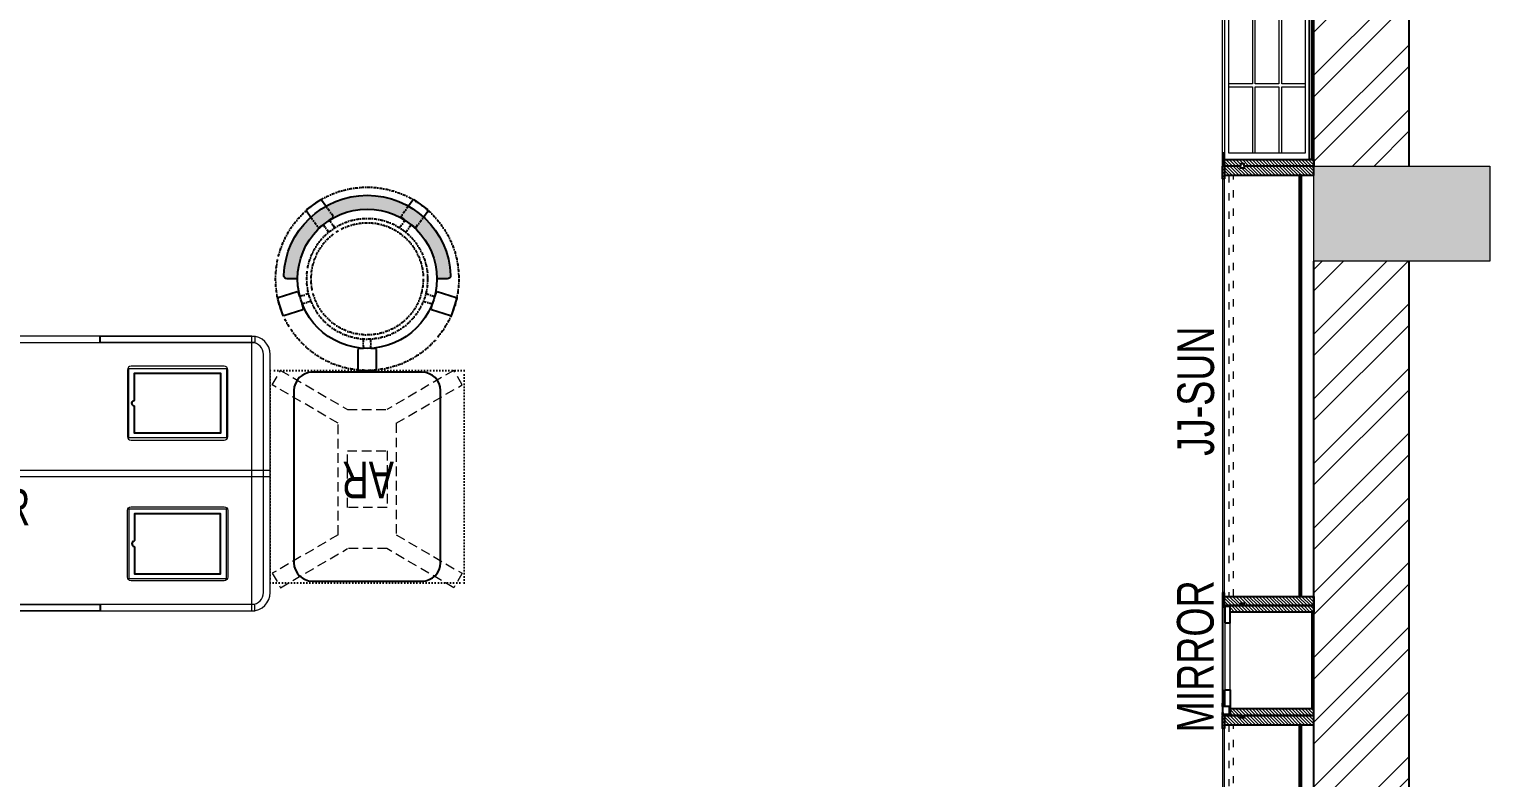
# Model space of a CAD drawing. Header units: feet. Extents: x 9494323 to 9502363, y -6780591 to -6762539.
# Drawn here: x 9498376 to 9502363, y -6771869 to -6769825 of the extents above; entities that cross this region are included whole.
import ezdxf

# ---------------------------------------------------------------- set-up
doc = ezdxf.new("R2010")
doc.units = ezdxf.units.FT
doc.header["$LTSCALE"] = 33
doc.header["$MEASUREMENT"] = 0
for name, pattern in [('ACAD_ISO03W100', [30, 12, -18]), ('DASHDOT2', [0.5, 0.25, -0.125, 0, -0.125]), ('DOT', [0.25, 0, -0.25]), ('HIDDEN2', [4.7624999999999975, 3.174999999999998, -1.587499999999999]), ('HIDDENX2', [0.75, 0.5, -0.25])]:
    doc.linetypes.add(name, pattern=pattern)
for name, color, linetype, lineweight in [('A-COL', 243, 'Continuous', 9), ('column hatch', 5, 'Continuous', 0), ('HATCH', 9, 'Continuous', 9), ('LENS-DIM', 252, 'Continuous', 5), ('LENS-TEXT', 31, 'Continuous', 5), ('LENS_TEXT', 31, 'Continuous', 5), ('LK-FF&E FLOOR', 1, 'Continuous', 9), ('LK-FF&E WALL', 1, 'Continuous', 9), ('LN-ELEVATION-1', 81, 'Continuous', 25), ('LN-ELEVATION-2', 103, 'Continuous', 20), ('LN-ELEVATION-3', 125, 'Continuous', 18), ('LN-ELEVATION-4', 145, 'Continuous', 13), ('LN-HATCH', 251, 'Continuous', 0), ('PLANO-TXT', 252, 'Continuous', 5)]:
    doc.layers.add(name, color=color, linetype=linetype, lineweight=lineweight)
doc.layers.add('A-WALL', color=1, linetype='Continuous')
doc.styles.add('LK TXT', font='GILC____.TTF', dxfattribs={"height": 100})
pattern_1 = [(45, (7858054.083674966, 3504049.203216764), (-4.490128060534575, 4.490128060534575), [])]

# ---------------------------------------------------------------- blocks, each defined once
blk = doc.blocks.new('A$Cdad72558')
at = {"layer": 'column hatch'}
h = blk.add_hatch(color=8, dxfattribs=at)
h.dxf.hatch_style = 1
h.paths.add_polyline_path([(5632.900668082759, 5277.996780084446), (5152.900669990107, 5277.996780084446), (5152.900669990107, 5017.996781038121), (5632.900668082759, 5017.996781038121)])
h.paths.add_polyline_path([(-717.0993300098926, 4607.99678103812), (-977.0993300098925, 4607.99678103812), (-977.0993300098925, 4367.996780084445), (-717.0993300098926, 4367.996780084445)])
h.paths.add_polyline_path([(5632.900668082759, 1417.996780084446), (5152.900669990107, 1417.996780084446), (5152.900669990107, 1157.996780084446), (5632.900668082759, 1157.996780084446)])
h.paths.add_polyline_path([(5632.900668082759, -2382.003219915554), (5152.900669990107, -2382.003219915554), (5152.900669990107, -2642.00321896188), (5632.900668082759, -2642.00321896188)])
h.paths.add_polyline_path([(5632.900668082759, -6182.00321896188), (5152.900669990107, -6182.00321896188), (5152.900669990107, -6442.003218961879), (5632.900668082759, -6442.003218961879)])
h.paths.add_polyline_path([(5632.900668082759, -10002.00321991555), (5152.900669990107, -10002.00321991555), (5152.900669990107, -10262.00321991555), (5632.900668082759, -10262.00321991555)])
at = {"layer": 'LN-HATCH'}
h = blk.add_hatch(dxfattribs=at)
h.set_pattern_fill('ANSI32', color=256, scale=333, angle=180)
h.set_pattern_definition([(225, (-11691660.88674164, 5494183.688088056), (88.29995930067012, -88.29995930067015), []), (225, (-11691719.75338107, 5494183.688088056), (88.29995930067012, -88.29995930067015), [])])
h.paths.add_polyline_path([(5152.900669990107, 5277.996780084446), (-957.0993300098926, 5277.996780084446), (-957.0993300098926, 5017.996781038121), (-857.0993300098926, 5017.996781038121), (-857.0993300098926, 4607.99678103812), (-717.0993300098926, 4607.99678103812), (-717.0993300098926, 5017.996781038121), (5152.900669990107, 5017.996781038121)])
h.paths.add_polyline_path([(5412.900669990108, 5017.996781038121), (5152.900669990107, 5017.996781038121), (5152.900669990107, 1417.996780084446), (5412.900669990108, 1417.996780084446)])
h.paths.add_polyline_path([(5412.900669990108, 1157.996780084446), (5152.900669990107, 1157.996780084446), (5152.900669990107, -2382.003219915554), (5412.900669990108, -2382.003219915554)])
h.paths.add_polyline_path([(5412.900669990108, -2642.00321896188), (5152.900669990107, -2642.00321896188), (5152.900669990107, -6182.00321896188), (5412.900669990108, -6182.00321896188)])
h.paths.add_polyline_path([(5412.900669990108, -6442.003218961879), (5152.900669990107, -6442.003218961879), (5152.900669990107, -10002.00321991555), (5412.900669990108, -10002.00321991555)])
h.paths.add_polyline_path([(5412.900669990108, -10262.00321991555), (5152.900669990107, -10262.00321991555), (5152.900669990107, -12480.02771599404), (4632.900668082759, -12415.72547466866), (4632.900668082759, -12677.70580704324), (5412.900669990108, -12774.15916855447)])
h.paths.add_polyline_path([(-717.0993300098926, -10002.00321991555), (-2147.099330009893, -10002.00321991555), (-2147.099330009893, 3467.996780084446), (-717.0993300098926, 3467.996780084446), (-717.0993300098926, 3607.996781038121), (-2147.099330009893, 3607.996781038121), (-2147.099330009893, 5017.996781038121), (-2007.099330009893, 5017.996781038121), (-2007.099330009893, 5277.996780084446), (-2407.099330009893, 5277.996780084446), (-2407.099330009893, -10262.00321991555), (-977.0993300098925, -10262.00321991555), (-977.0993300098925, -11983.98355229012), (-457.0993300098925, -12048.2857936155), (-457.0993300098925, -11786.30546124093), (-717.0993300098926, -11754.1543401014)])
h.paths.add_polyline_path([(-1207.099330009892, 5277.996780084446), (-1447.099331917241, 5277.996780084446), (-1447.099331917241, 5017.996781038121), (-1207.099330009892, 5017.996781038121)], flags=17)
at = {"layer": 'A-COL'}
blk.add_lwpolyline([(5152.900669990107, -2382.003219915554), (5632.900668082759, -2382.003219915554), (5632.900668082759, -2642.00321896188), (5152.900669990107, -2642.00321896188), (5152.900669990107, -2382.003219915554)], dxfattribs=at)
at = {"layer": 'A-WALL'}
for p, q in [((5152.900669990107, -2382.003219915554), (5152.900669990107, 1157.996780084446)), ((5412.900669990108, -2382.003219915554), (5412.900669990108, 1157.996780084446)), ((5152.900669990107, -6182.00321896188), (5152.900669990107, -2642.00321896188)), ((5412.900669990108, -6182.00321896188), (5412.900669990108, -2642.00321896188))]:
    blk.add_line(p, q, dxfattribs=at)
blk = doc.blocks.new('JJ SH 1200')
at = {"layer": 'LN-HATCH', "ltscale": 0.5}
h = blk.add_hatch(dxfattribs=at)
h.set_pattern_fill('ANSI31', color=256, scale=2)
h.set_pattern_definition([(45, (4097187.330767878, 1708800.267299229), (-4.490128060534575, 4.490128060534575), [])])
h.paths.add_polyline_path([(792.0591651862488, 220), (792.0591651862488, 30), (786.0591651862486, 30), (786.0591651862486, 20), (792.0591651862488, 20), (792.0591651862488, -24), (767.0591651862488, -24), (767.0591651862488, 220)])
h.paths.add_polyline_path([(-382.9408348137513, 180), (767.0591651862488, 180), (767.0591651862488, 186), (-382.9408348137513, 186)])
h.paths.add_polyline_path([(757.0591651862486, -24), (757.0591651862486, -30), (792.0591651862488, -30), (792.0591651862488, -24)])
h.paths.add_polyline_path([(-407.9408348137512, 220), (-407.9408348137512, 30), (-401.9408348137512, 30), (-401.9408348137512, 20), (-407.9408348137512, 20), (-407.9408348137512, -24), (-382.9408348137513, -24), (-382.9408348137513, 220)])
h.paths.add_polyline_path([(-372.9408348137513, -24), (-372.9408348137513, -30), (-407.9408348137512, -30), (-407.9408348137512, -24)])
at = {"layer": 'LN-ELEVATION-1', "ltscale": 0.5}
for points in [[(-407.9408348137512, 220), (-407.9408348137512, 30), (-401.9408348137512, 30), (-401.9408348137512, 20), (-407.9408348137512, 20), (-407.9408348137512, -24), (-382.9408348137513, -24), (-382.9408348137513, 220)], [(792.0591651862488, 220), (792.0591651862488, 30), (786.0591651862486, 30), (786.0591651862486, 20), (792.0591651862488, 20), (792.0591651862488, -24), (767.0591651862488, -24), (767.0591651862488, 220)], [(-382.9408348137513, 180), (767.0591651862488, 180), (767.0591651862488, 186), (-382.9408348137513, 186)], [(-372.9408348137513, -24), (-372.9408348137513, -30), (-407.9408348137512, -30), (-407.9408348137512, -24)], [(757.0591651862486, -24), (757.0591651862486, -30), (792.0591651862488, -30), (792.0591651862488, -24)]]:
    blk.add_lwpolyline(points, close=True, dxfattribs=at)
at = {"layer": 'LN-ELEVATION-3', "ltscale": 0.5}
for p, q in [((767.0591651862488, 220), (-382.9408348137513, 220)), ((757.0591651862486, -24), (-372.9408348137513, -24)), ((-372.9408348137513, -30), (757.0591651862486, -30))]:
    blk.add_line(p, q, dxfattribs=at)
at = {"layer": 'LN-ELEVATION-4', "linetype": 'ACAD_ISO03W100', "ltscale": 0.05}
blk.add_lwpolyline([(767.0591651862488, 0), (-382.9408348137513, 0), (-382.9408348137513, -12), (767.0591651862488, -12)], close=True, dxfattribs=at)
blk = doc.blocks.new('MIRROR')
at = {"layer": 'LN-HATCH', "ltscale": 0.5}
h = blk.add_hatch(dxfattribs=at)
h.set_pattern_fill('ANSI31', color=256, scale=2)
h.set_pattern_definition([(45, (4060433.741624544, 1708720.786904081), (-4.490128060534575, 4.490128060534575), [])])
h.paths.add_polyline_path([(212.944788963403, 101.3407590774622), (230.944788963403, 101.3407590774622), (230.944788963403, -127.6592409225377), (212.944788963403, -127.6592409225377)])
h.paths.add_polyline_path([(230.944788963403, 95.34075907746227), (494.9447889634027, 95.34075907746227), (494.9447889634027, 101.3407590774622), (230.944788963403, 101.3407590774622)])
h.paths.add_polyline_path([(512.9447889634027, 101.3407590774622), (494.9447889634027, 101.3407590774622), (494.9447889634027, -127.6592409225377), (512.9447889634027, -127.6592409225377)])
at = {"layer": 'Defpoints'}
blk.add_lwpolyline([(512.9447889634027, 101.3407590774622), (212.944788963403, 101.3407590774622), (212.944788963403, -148.6592409225377), (512.9447889634027, -148.6592409225377)], close=True, dxfattribs=at)
at = {"layer": 'LN-ELEVATION-1'}
for points in [[(212.944788963403, 101.3407590774622), (230.944788963403, 101.3407590774622), (230.944788963403, -127.6592409225377), (212.944788963403, -127.6592409225377)], [(230.944788963403, 95.34075907746227), (494.9447889634027, 95.34075907746227), (494.9447889634027, 101.3407590774622), (230.944788963403, 101.3407590774622)], [(512.9447889634027, 101.3407590774622), (494.9447889634027, 101.3407590774622), (494.9447889634027, -127.6592409225377), (512.9447889634027, -127.6592409225377)], [(259.944788963403, -141.6592409225377), (259.944788963403, -127.6592409225377), (214.944788963403, -127.6592409225377), (214.944788963403, -148.6592409225377), (223.944788963403, -148.6592409225377), (223.944788963403, -147.1592409225377), (216.444788963403, -147.1592409225377), (216.444788963403, -141.6592409225377)], [(442.944788963403, -141.6592409225377), (442.944788963403, -127.6592409225377), (487.9447889634028, -127.6592409225377), (487.9447889634028, -148.6592409225377), (478.9447889634026, -148.6592409225377), (478.9447889634026, -147.1592409225377), (486.4447889634027, -147.1592409225377), (486.4447889634027, -141.6592409225377)], [(504.944788963403, -148.6592409225377), (504.944788963403, -147.1592409225377), (509.444788963403, -147.1592409225377), (509.444788963403, -129.1592409225377), (487.9447889634028, -129.1592409225377), (487.9447889634028, -127.6592409225377), (510.9447889634028, -127.6592409225377), (510.9447889634028, -148.6592409225377)]]:
    blk.add_lwpolyline(points, close=True, dxfattribs=at)
at = {"layer": 'LN-ELEVATION-2', "color": 4, "lineweight": 0}
blk.add_lwpolyline([(216.444788963403, -141.6592409225377), (486.4447889634027, -141.6592409225377), (486.4447889634027, -147.1592409225377), (216.444788963403, -147.1592409225377)], close=True, dxfattribs=at)
at = {"layer": 'LN-ELEVATION-2'}
blk.add_lwpolyline([(259.944788963403, -141.6592409225377), (442.944788963403, -141.6592409225377), (442.944788963403, -127.6592409225377), (259.944788963403, -127.6592409225377)], close=True, dxfattribs=at)
at = {"layer": 'LN-ELEVATION-4', "ltscale": 0.5}
blk.add_line((478.9447889634026, -148.6592409225377), (223.944788963403, -148.6592409225377), dxfattribs=at)
blk = doc.blocks.new('I-PAD Frame')
at = {"color": 3, "linetype": 'Continuous'}
blk.add_lwpolyline([(357868.7410323084, -232321.1361381283), (358122.7410323085, -232321.1361381283, 0.4142135623713902), (358132.7410323086, -232311.1361381283), (358132.7410323086, -232129.1361381283, 0.4142135623713902), (358122.7410323085, -232119.1361381283), (357868.7410323084, -232119.1361381283, 0.4142135623713902), (357858.7410323085, -232129.1361381283), (357858.7410323085, -232311.1361381283, 0.4142135623713902)], format="xyb", close=True, dxfattribs=at)
at = {"color": 3, "linetype": 'Continuous', "lineweight": 25}
blk.add_lwpolyline([(358113.2410323085, -232229.6755301424), (358113.2410323085, -232302.1361381283), (357878.2410323086, -232302.1361381283), (357878.2410323086, -232138.1361381283), (358113.2410323085, -232138.1361381283), (358113.2410323085, -232210.5967461141, 0.3275382217372251), (358114.6410323081, -232212.5046245168, -0.733799385757267), (358114.6410323086, -232227.7676517396, 0.3275382217372252)], format="xyb", close=True, dxfattribs=at)
blk = doc.blocks.new('Billing Counter 1800')
at = {"color": 5, "linetype": 'HIDDENX2', "ltscale": 0.025}
for p, q in [((-849.9999978118577, -374.9978339364752), (-850.0000002956948, 375)), ((849.9999976539983, -374.9978339364752), (850.0000001378356, 375))]:
    blk.add_line(p, q, dxfattribs=at)
at = {"color": 0, "linetype": 'Continuous'}
for p, q in [((850, 375), (-850, 375)), ((900, -325), (900, 325)), ((-850, -375), (850, -375))]:
    blk.add_line(p, q, dxfattribs=at)
at = {"color": 2, "linetype": 'Continuous'}
blk.add_line((849, -375), (849.9999976539983, -374.9978339364752), dxfattribs=at)
at = {"color": 2, "linetype": 'HIDDENX2', "ltscale": 0.025}
for points in [[(-857.9999984272289, 375), (-437.4115580061916, 375), (-437.4115580851212, 358), (-857.9999985061586, 358)], [(435.3333326776046, 375), (-435.2551077436656, 375), (-435.2551076647359, 358), (435.3333327565342, 358)], [(437.3333327565342, 375), (857.9217731775715, 375), (857.9217730986419, 358), (437.3333326776046, 358)], [(-857.9999984272289, -375), (-437.4115580061916, -375), (-437.4115580851212, -358), (-857.9999985061586, -358)], [(435.3333326776046, -375), (-435.2551077436656, -375), (-435.2551076647359, -358), (435.3333327563014, -358)], [(437.3333327563013, -375), (857.9217731775715, -375), (857.9217730986419, -358), (437.3333326776046, -358)]]:
    blk.add_lwpolyline(points, close=True, dxfattribs=at)
at = {"color": 5, "linetype": 'Continuous'}
for points in [[(-780.9166655030566, 97.25000000000001), (-513.9166655030567, 97.25000000000001), (-513.9166655030567, 286.25), (-780.9166655030566, 286.25)], [(780.9166655030566, 97.25000000000001), (513.9166655030567, 97.25000000000001), (513.9166655030567, 286.25), (780.9166655030566, 286.25)], [(-780.9166655030566, -97.25000000000001), (-513.9166655030567, -97.25000000000001), (-513.9166655030567, -286.25), (-780.9166655030566, -286.25)], [(780.9166655030566, -97.25000000000001), (513.9166655030567, -97.25000000000001), (513.9166655030567, -286.25), (780.9166655030566, -286.25)]]:
    blk.add_lwpolyline(points, close=True, dxfattribs=at)
at = {"color": 5, "linetype": 'HIDDENX2', "ltscale": 0.025}
blk.add_lwpolyline([(850, 8.5), (-850, 8.5), (-850, -8.5), (850, -8.5)], close=True, dxfattribs=at)
at = {"color": 0, "linetype": 'Continuous'}
for centre, radius, start, end in [((-850, 325), 50.0000000000291, 90, 180), ((849.999999999767, 325), 50.00000000005822, 0, 90), ((849.999999999767, -325), 50.0000000000291, 270, 0)]:
    blk.add_arc(centre, radius, start, end, dxfattribs=at)
at = {"layer": 'LN-ELEVATION-2'}
blk.add_line((-900, 325), (-900, -325), dxfattribs=at)
for points in [[(850, 375), (-850, 375, 0.4142135623725836), (-900, 325), (-900, -325, 0.4142135623725836), (-850, -375), (850, -375, 0.4142135623725837), (900, -325), (900, 325, 0.4142135623725836)], [(850, 357), (-850, 357, 0.4142135623730951), (-882, 325), (-882, -325, 0.4142135623730951), (-850, -357), (850, -357, 0.4142135623730951), (882, -325), (882, 325, 0.4142135623730951)]]:
    blk.add_lwpolyline(points, format="xyb", close=True, dxfattribs=at)
blk.add_lwpolyline([(-900, -8.5), (900, -8.5), (900, 8.5), (-900, 8.5)], close=True, dxfattribs=at)
blk.add_arc((-850, -325), 50.00000000005822, 180, 270, dxfattribs=at)
at = {"color": 2, "linetype": 'Continuous', "xscale": -1, "rotation": 180}
blk.add_blockref('I-PAD Frame', (-358643.1576978308, -232028.3861380983), dxfattribs=at)
at = {"color": 2, "linetype": 'Continuous', "rotation": 180}
blk.add_blockref('I-PAD Frame', (358643.1576977922, -232028.3861381579), dxfattribs=at)
at = {"color": 2, "linetype": 'Continuous'}
blk.add_blockref('I-PAD Frame', (-358643.1576978113, 232028.3861381281), dxfattribs=at)
at = {"color": 2, "linetype": 'Continuous', "xscale": -1}
blk.add_blockref('I-PAD Frame', (358643.1576978117, 232028.3861381281), dxfattribs=at)
at = {"layer": 'LENS-TEXT', "color": 0, "linetype": 'Continuous', "ltscale": 3, "insert": (-7.865375894587486, -8.871815700083971), "char_height": 100, "attachment_point": 5, "style": 'LK TXT'}
blk.add_mtext_dynamic_manual_height_columns('BILLING COUNTER', width=353.0555573365615, gutter_width=0.5, heights=[0], dxfattribs=at)
blk = doc.blocks.new('AR')
at = {"layer": 'LN-ELEVATION-2', "linetype": 'DOT', "lineweight": 25}
blk.add_lwpolyline([(0, 13.41378593863919), (530, 13.41378593863919), (530, 593.4137859386392), (0, 593.4137859386392)], close=True, dxfattribs=at)
at = {"layer": 'LN-ELEVATION-2', "lineweight": 25}
blk.add_lwpolyline([(465, 68.22063546301797), (465, 538.2206354630179, 0.4142135623730951), (415, 588.2206354630177), (115, 588.2206354630177, 0.4142135623730951), (65, 538.2206354630179), (65, 68.22063546301797, 0.4142135623730951), (115, 18.22063546301797), (415, 18.22063546301797, 0.4142135623730951)], format="xyb", close=True, dxfattribs=at)
at = {"layer": 'LN-ELEVATION-4', "linetype": 'HIDDEN2', "ltscale": 0.25}
for points in [[(185.8456009030342, 448.8780772723258), (5.888936847448348, 554.0078910568263), (28.48512306064368, 593.350836840691), (211.0874861851335, 486.6754184374586)], [(344.154399111867, 448.8780772762837), (524.1110631600021, 554.0078910947777), (501.5148769393563, 593.3508368753828), (318.9125138223171, 486.6754184374586)], [(211.0874861851335, 486.6754184376913), (318.9125138223171, 486.6754184376913)], [(185.8456009030342, 144.472759603057), (185.8456009030342, 448.8780772723258)], [(344.154399111867, 448.8780772762837), (344.154399111867, 144.4727595990989)], [(185.8456009030342, 144.472759603057), (5.888936847448348, 39.34294581855647), (28.48512306064368, 3.46917659e-08), (211.0874861851335, 106.6754184379242)], [(344.154399111867, 144.4727595990989), (524.1110631600021, 39.34294578060508), (501.5148769393563, 0), (318.9125138223171, 106.6754184379242)], [(318.9125138223171, 106.6754184376914), (211.0874861851335, 106.6754184376914)]]:
    blk.add_lwpolyline(points, dxfattribs=at)
blk.add_lwpolyline([(210.8456009030342, 373.9866790841333), (319.154399111867, 373.9866790841333), (319.154399111867, 219.3641577917151), (210.8456009030342, 219.3641577917151)], close=True, dxfattribs=at)
blk = doc.blocks.new('DR STOOL')
at = {"layer": 'HATCH'}
h = blk.add_hatch(dxfattribs=at)
h.set_pattern_fill('ANSI36', color=250, angle=-90.00000000000001)
h.set_pattern_definition([(315, (-227.8099174643867, 917.3997257252777), (6.173926083235043, -1.683798022700468), [7.9375, -1.587499999999999, 0, -1.587499999999999])])
edge = h.paths.add_edge_path()
edge.add_line((-190.0000000041909, 4.511094e-10), (-218.6899174675346, 4.511094e-10))
edge.add_arc((-218.6899174670689, 9.120000000388245), 9.119999999940092, 177.6119845363388, 269.9999999996136, ccw=False)
edge.add_arc((-1.8626451e-09, 3.565219e-10), 228.000000002257, 2.3880154632688004, 177.6119845367313, ccw=False)
edge.add_arc((218.6899174633436, 9.120000000497384), 9.120000000051716, -90.00000000034493, 2.3880154629299, ccw=False)
edge.add_line((218.6899174633436, 4.511094e-10), (190, 4.511094e-10))
edge.add_arc((-1.8626451e-09, 4.511094e-10), 190.000000001979, -1.27e-14, 180)
at = {"layer": 'LN-ELEVATION-1', "color": 1, "ltscale": 100}
for p, q in [((-128.6221585394814, 215.4841044476634), (-165.2704676063731, 189.0243927398114)), ((-124.7228340068832, 214.8545704018979), (-128.6221585394814, 215.4841044476634)), ((-112.6981821293011, 198.1996966340157), (-124.7228340068832, 214.8545704018979)), ((124.7553772013634, 214.9803744515593), (112.5488144652918, 198.2845540212292)), ((128.7014972954057, 215.5933048763618), (124.7553772013634, 214.9803744515593)), ((128.7014972954057, 215.5933048763618), (124.7553772013634, 214.9803744515593)), ((165.1911288509145, 188.915192311113), (128.7014972954057, 215.5933048763618)), ((165.1911288509145, 188.915192311113), (128.7014972954057, 215.5933048763618)), ((-165.2704676063731, 189.0243927398114), (-165.9069543029182, 185.0820035930228)), ((-165.9069543029182, 185.0820035930228), (-153.8003208162263, 168.3135803133482)), ((153.6734594982117, 168.4294150282658), (165.7973639420234, 185.0121775862135)), ((165.7973639420234, 185.0121775862135), (165.1911288509145, 188.915192311113)), ((165.7973639420234, 185.0121775862135), (165.1911288509145, 188.915192311113)), ((-191.2928382232785, -35.45407700946089), (-242.9550312487409, -52.24013893969095)), ((-187.9259491492994, -37.1695928365807), (-191.2928382232785, -35.45407700946089)), ((-184.1424400564283, -48.81403796559607), (-187.9259491492994, -37.1695928365807)), ((188.0651108901948, -36.96233201187715), (184.0504167033359, -49.19388854173303)), ((191.3981811110861, -35.27656588272658), (188.0651108901948, -36.96233201187715)), ((243.0100176925771, -52.21682526778022), (191.3981811110861, -35.27656588272658)), ((-242.9550312487409, -52.24013893969095), (-244.7482102331705, -55.75945052818861)), ((-244.7482102331705, -55.75945052818861), (-230.7800458371639, -98.74904560100549)), ((-173.8639617776498, -80.4479453730819), (-177.8421125086024, -68.2044548037811)), ((177.6922140880488, -68.56540505095472), (173.8739495249465, -80.1985000452405)), ((230.715890809428, -98.7280946081737), (244.8123673382215, -55.78040257930116)), ((244.8123673382215, -55.78040257930116), (243.0100176925771, -52.21682526778022)), ((-230.7800458371639, -98.74904560100549), (-227.2218665438704, -100.5620286722478)), ((-227.2218665438704, -100.5620286722478), (-175.5596735184081, -83.7759667420105)), ((-175.5596735184081, -83.7759667420105), (-173.8639617776498, -80.4479453730819)), ((173.8739495249465, -80.1985000452405), (175.5794035866856, -83.5704969359358)), ((175.5794035866856, -83.5704969359358), (227.1912401677109, -100.5107563209894)), ((227.1912401677109, -100.5107563209894), (230.715890809428, -98.7280946081737)), ((-22.72193054761737, -190.2142363802995), (-25.39390889601782, -192.886214728569)), ((-25.39390889601782, -192.886214728569), (-25.39390889601782, -247.2070584567482)), ((-10.47823652112856, -190.2142363802995), (-22.72193054761737, -190.2142363802995)), ((22.78362171910703, -190.2142363802995), (9.910054048988968, -190.2142363802995)), ((25.42475448176265, -192.8553691428751), (22.78362171910703, -190.2142363802995)), ((25.42475448176265, -247.1762128710543), (25.42475448176265, -192.8553691428751)), ((-25.39390889601782, -247.2070584567482), (-22.60096735274419, -250)), ((-22.60096735274419, -250), (22.60096735274419, -250)), ((22.60096735274419, -250), (25.42475448176265, -247.1762128710543))]:
    blk.add_line(p, q, dxfattribs=at)
at = {"layer": 'LN-ELEVATION-1', "linetype": 'DASHDOT2'}
for p, q in [((-153.8003208162263, 168.3135803133482), (-134.1093360339291, 141.0403694751003)), ((-92.92521573789418, 170.8129362839827), (-112.6981821293011, 198.1996966340157)), ((-103.4542870586738, 159.9154408004979), (-93.52748446213081, 167.0824927485227)), ((-88.15393704269081, 139.4771787207864), (-103.4542870586738, 159.9154408004979)), ((-93.52748446213081, 167.0824927485227), (-92.92521573789418, 170.8129362839827)), ((103.6608748426661, 159.8406005539291), (88.19885099539533, 139.4487815762331)), ((112.5488144652918, 198.2845540212292), (92.69529851106927, 171.1294289919315)), ((92.69529851106927, 171.1294289919315), (93.26858203159645, 167.4385604566923)), ((93.26858203159645, 167.4385604566923), (103.6608748426661, 159.8406005539291)), ((133.7372852512635, 141.1612321265929), (153.6734594982117, 168.4294150282658)), ((-134.1093360339291, 141.0403694751003), (-130.4219571123831, 140.4450534014686)), ((-130.4219571123831, 140.4450534014686), (-119.9844727469608, 147.9808124662595)), ((-119.9844727469608, 147.9808124662595), (-105.3687285655178, 126.9741353208374)), ((105.4096150295809, 126.94019481352), (120.1194891873747, 147.8074627162714)), ((120.1194891873747, 147.8074627162714), (130.0033113472163, 140.5812532722048)), ((130.0033113472163, 140.5812532722048), (133.7372852512635, 141.1612321265929)), ((-159.954806596972, -40.49024384317454), (-184.1424400564283, -48.81403796559607)), ((-177.8421125086024, -68.2044548037811), (-153.4148110738024, -60.73628028803068)), ((153.3006618716754, -61.02382378749462), (177.6922140880488, -68.56540505095472)), ((184.0504167033359, -49.19388854173303), (159.8786162491887, -40.79004861696012)), ((-10.92024635523557, -164.6382343793375), (-10.47823652112856, -190.2142363802995)), ((9.910054048988968, -190.2142363802995), (10.35584833659231, -164.674698740353))]:
    blk.add_line(p, q, dxfattribs=at)
at = {"layer": 'LN-ELEVATION-1', "color": 1, "ltscale": 100}
blk.add_lwpolyline([(-190.0000000023283, 0), (-218.6899174656719, 0, -0.4264743413925903), (-227.8019973598421, 9.5, -0.959166304662544), (227.8019973593764, 9.5, -0.4264743413925903), (218.6899174647406, 0), (190.0000000013969, 0)], format="xyb", dxfattribs=at)
at = {"layer": 'LN-ELEVATION-1', "linetype": 'DASHDOT2'}
for radius in [250, 165, 153]:
    blk.add_circle((0, 0), radius, dxfattribs=at)
at = {"layer": 'LN-ELEVATION-1', "color": 1, "ltscale": 100}
blk.add_circle((0, 0), 190, dxfattribs=at)
blk = doc.blocks.new('VC HD 1200')
at = {"layer": 'LN-HATCH', "ltscale": 0.5}
h = blk.add_hatch(dxfattribs=at)
h.set_pattern_fill('ANSI31', color=256, scale=2)
h.set_pattern_definition([(45, (3760859.752907088, 1795248.935917533), (-4.490128060534575, 4.490128060534575), [])])
h.paths.add_polyline_path([(-1200, 250), (-1200, 60), (-1194, 60), (-1194, 50), (-1200, 50), (-1200, 6), (-1182, 6), (-1182, 250)])
h = blk.add_hatch(dxfattribs=at)
h.set_pattern_fill('ANSI31', color=256, scale=2)
h.set_pattern_definition(pattern_1)
h.paths.add_polyline_path([(0, 250), (0, 60), (-6, 60), (-6, 50), (0, 50), (0, 6), (-18, 6), (-18, 250)])
h = blk.add_hatch(dxfattribs=at)
h.set_pattern_fill('ANSI31', color=256, scale=2)
h.set_pattern_definition([(45, (7858047.083674965, 3504049.203216764), (-4.490128060534575, 4.490128060534575), [])])
h.paths.add_polyline_path([(-1165, 6), (-1165, 0), (-1200, 0), (-1200, 6)])
h = blk.add_hatch(dxfattribs=at)
h.set_pattern_fill('ANSI31', color=256, scale=2)
h.set_pattern_definition(pattern_1)
h.paths.add_polyline_path([(-28, 6), (-28, 0), (0, 0), (0, 6)])
at = {"layer": 'LN-ELEVATION-1', "ltscale": 0.5}
for points in [[(-1200, 250), (-1200, 60), (-1194, 60), (-1194, 50), (-1200, 50), (-1200, 6), (-1182, 6), (-1182, 250)], [(-18, 238), (-1182, 238), (-1182, 244), (-18, 244)], [(0, 250), (0, 60), (-6, 60), (-6, 50), (0, 50), (0, 6), (-18, 6), (-18, 250)], [(-1165, 6), (-1165, 0), (-1200, 0), (-1200, 6)], [(-35, 6), (-35, 0), (0, 0), (0, 6)]]:
    blk.add_lwpolyline(points, close=True, dxfattribs=at)
at = {"layer": 'LN-ELEVATION-3', "ltscale": 0.5}
for p, q in [((-1182, 250), (-18, 250)), ((-1165, 6), (-35, 6)), ((-35, 0), (-1165, 0))]:
    blk.add_line(p, q, dxfattribs=at)
for points in [[(-1165.000000000465, 226), (-35, 226), (-35, 18), (-1165.000000000465, 18)], [(-1165.000000000465, 226), (-983.3333333334886, 226), (-983.3333333334886, 162), (-1165.000000000465, 162)], [(-975.3333333334886, 226), (-793.6666666665112, 226), (-793.6666666665112, 162), (-975.3333333334886, 162)], [(-785.6666666665112, 226), (-603.9999999995342, 226), (-603.9999999995342, 162), (-785.6666666665112, 162)], [(-595.9999999995342, 226), (-414.3333333325572, 226), (-414.3333333325572, 162), (-595.9999999995342, 162)], [(-406.3333333325572, 226), (-224.6666666655801, 226), (-224.6666666655801, 162), (-406.3333333325572, 162)], [(-216.6666666655801, 226), (-34.99999999860302, 226), (-34.99999999860302, 162), (-216.6666666655801, 162)], [(-1165.000000000465, 90), (-983.3333333334886, 90), (-983.3333333334886, 154), (-1165.000000000465, 154)], [(-975.3333333334886, 154), (-793.6666666665112, 154), (-793.6666666665112, 90), (-975.3333333334886, 90)], [(-785.6666666665112, 154), (-603.9999999995342, 154), (-603.9999999995342, 90), (-785.6666666665112, 90)], [(-595.9999999995342, 154), (-414.3333333325572, 154), (-414.3333333325572, 90), (-595.9999999995342, 90)], [(-406.3333333325572, 154), (-224.6666666655801, 154), (-224.6666666655801, 90), (-406.3333333325572, 90)], [(-216.6666666655801, 154), (-34.99999999860302, 154), (-34.99999999860302, 90), (-216.6666666655801, 90)], [(-1165.000000000465, 82), (-983.3333333334886, 82), (-983.3333333334886, 18), (-1165.000000000465, 18)], [(-975.3333333334886, 82), (-793.6666666665112, 82), (-793.6666666665112, 18), (-975.3333333334886, 18)], [(-785.6666666665112, 82), (-603.9999999995342, 82), (-603.9999999995342, 18), (-785.6666666665112, 18)], [(-595.9999999995342, 82), (-414.3333333325572, 82), (-414.3333333325572, 18), (-595.9999999995342, 18)], [(-406.3333333325572, 82), (-224.6666666655801, 82), (-224.6666666655801, 18), (-406.3333333325572, 18)], [(-216.6666666655801, 82), (-34.99999999860302, 82), (-34.99999999860302, 18), (-216.6666666655801, 18)]]:
    blk.add_lwpolyline(points, close=True, dxfattribs=at)

msp = doc.modelspace()

# ---------------------------------------------------------------- block references
at = {"layer": 'LENS-DIM', "color": 2}
msp.add_blockref('A$Cdad72558', (9496730.283706529, -6767816.835212771), dxfattribs=at)
at = {"layer": 'LK-FF&E FLOOR'}
for name, p in [('DR STOOL', (9499299.047404386, -6770506.612440365)), ('Billing Counter 1800', (9498134.047404386, -6771038.112440365)), ('AR', (9499034.047404386, -6771350.026226303))]:
    msp.add_blockref(name, p, dxfattribs=at)
at = {"layer": 'LK-FF&E WALL', "rotation": 270}
for name, p in [('VC HD 1200', (9501633.18437652, -6770198.838432687)), ('JJ SH 1200', (9501663.18437652, -6770606.779267502)), ('MIRROR', (9501781.843617443, -6771185.893643725)), ('JJ SH 1200', (9501663.18437652, -6772106.779267502))]:
    msp.add_blockref(name, p, dxfattribs=at)

# ---------------------------------------------------------------- texts
at = {"layer": 'LENS-TEXT', "color": 0, "linetype": 'Continuous', "ltscale": 3, "insert": (9499300.70444129, -6771056.096884421), "char_height": 100, "attachment_point": 5, "rotation": 179.99999999999997, "style": 'LK TXT'}
msp.add_mtext_dynamic_manual_height_columns('AR', width=237.4408088319178, gutter_width=12.5, heights=[0], dxfattribs=at)
at = {"layer": 'LENS_TEXT', "linetype": 'Continuous', "ltscale": 3, "insert": (9501560.100969467, -6771537.587762714, 5.2036922e-09), "char_height": 100, "width": 324.4738372093023, "attachment_point": 5, "rotation": 90, "style": 'LK TXT'}
msp.add_mtext('{\\C7;MIRROR}', dxfattribs=at)
at = {"layer": 'PLANO-TXT', "linetype": 'Continuous', "ltscale": 3, "insert": (9501561.16707437, -6770813.408841444, 5.20701e-09), "char_height": 100, "width": 271.7848837209302, "attachment_point": 5, "rotation": 90, "style": 'LK TXT'}
msp.add_mtext('JJ-SUN ', dxfattribs=at)

doc.saveas('drawing.dxf')
